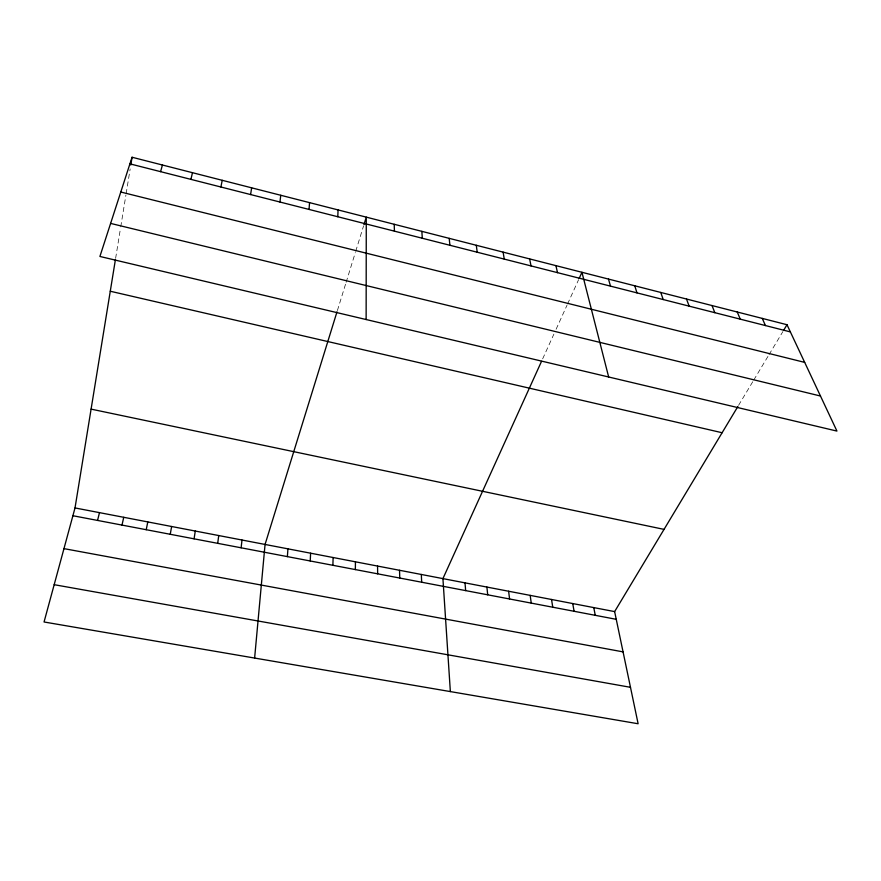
<?xml version="1.0" encoding="UTF-8"?>
<svg xmlns="http://www.w3.org/2000/svg" width="881" height="881" viewBox="0 0 881 881"><rect width="100%" height="100%" fill="white"/><g stroke="black" fill="none" stroke-linecap="round" stroke-linejoin="round"><path stroke-width="0.66" stroke-dasharray="4.41 3.3" d="M115.62 258.364L120.521 228.179M120.741 226.846L125.917 195.042M126.126 193.721L130.157 168.943M337.39 310.564L345.715 283.627M346.123 282.316L355.318 252.583M355.715 251.294L363.545 225.965M542.663 358.853L553.885 334.13M556.098 329.263L567.001 305.233M567.54 304.033L578.597 279.673M738.553 405.359L753.09 381.165M753.773 380.03L768.342 355.781M769.047 354.614L782.879 331.586"/><path stroke-width="1.32" d="M366.133 319.539L366.276 217.144L363.941 224.699M355.351 569.589L355.439 561.814M332.886 565.294L333.117 557.519M337.797 216.748L338.062 209.931M310.222 560.977L310.619 553.202M287.382 556.627L287.933 548.841M309.044 209.436L309.55 202.641M254.62 658.052L265.06 544.447L336.994 311.841M279.971 202.035L280.742 195.274M241.119 547.806L242 540.02M217.695 543.335L218.741 535.549M250.6 194.558L251.636 187.829M194.073 538.831L195.285 531.045M737.86 406.526L614.63 611.601L638.119 723.753L44.05 621.986L75.017 507.941L115.411 259.653M130.795 165.044L132.062 157.247L786.997 324.726L836.95 431.084L99.905 256.459L132.062 157.247M170.242 534.293L171.641 526.508M220.911 187.003L222.21 180.308M146.224 529.712L147.788 521.926M121.996 525.087L123.736 517.301M190.913 179.372L192.487 172.698M97.549 520.429L99.487 512.643M160.584 171.652L162.434 165.022M541.529 361.342L442.923 578.619L450.356 691.585M579.158 278.44L581.945 272.295L608.661 376.991M783.561 330.452L786.997 324.726M54.182 584.687L630.488 687.312M63.972 548.632L623.065 651.874M72.903 515.726L616.248 619.321M75.017 507.941L614.63 611.601M91.095 409.125L664.032 529.382M110.268 291.237L722.112 432.736M110.61 223.411L820.486 396.021M120.785 192.025L804.683 362.388M129.925 163.855L790.378 331.906M762.252 318.404L765.446 325.563M737.254 312.006L740.26 319.164M712.013 305.553L714.832 312.689M686.519 299.033L689.14 306.148M660.772 292.448L663.195 299.551M634.76 285.796L636.974 292.877M608.485 279.079L610.5 286.138M555.922 265.644L557.508 272.658M529.646 258.915L531.023 265.919M593.772 607.593L595.259 615.323M572.738 603.551L574.093 611.293M503.106 252.131L504.251 259.102M551.539 599.476L552.761 607.218M530.175 595.38L531.254 603.122M476.291 245.27L477.216 252.23M508.623 591.239L509.57 598.981M486.907 587.065L487.7 594.818M449.2 238.355L449.905 245.27M465.003 582.859L465.664 590.611M421.845 231.351L422.307 238.255M421.316 574.467L421.68 582.231M394.203 224.281L394.435 231.163M399.534 570.282L399.754 578.046M377.575 566.065L377.641 573.828"/></g></svg>
